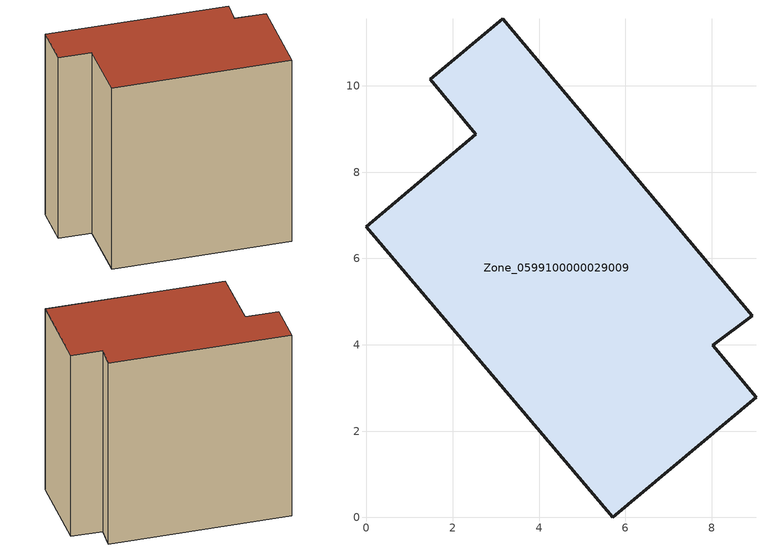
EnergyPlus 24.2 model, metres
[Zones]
Zone_0599100000029009
 floor ground (C_G): 8.02,3.99 9.02,2.79 5.7,0 0,6.73 2.53,8.88 1.47,10.15 3.15,11.56 8.93,4.67 z0
 wall outside (C_F): 9.02,2.79 8.02,3.99 8.93,4.67 3.15,11.56 1.47,10.15 2.53,8.88 0,6.73 5.7,0 9.02,2.79 z0:10.01
 roof outside (C_R): 8.02,3.99 8.93,4.67 3.15,11.56 1.47,10.15 2.53,8.88 0,6.73 5.7,0 9.02,2.79 z10.01
[BUILDING]
Pand.0599100000029009: North Axis=0; Terrain=City; Loads Convergence Tolerance Value=0.04; Temperature Convergence Tolerance Value=0.4; Solar Distribution=FullExterior; Maximum Number of Warmup Days=25; Minimum Number of Warmup Days=1
[Site:Location]
Rotterdam.The.Hague.AP_ZH_NLD Design_Conditions: Latitude=51.96; Longitude=4.45; Time Zone=1; Elevation=-4.5
[SITE:GROUNDTEMPERATURE:BUILDINGSURFACE]
18, 18, 18, 18, 18, 18, 18, 18, 18, 18, 18, 18
[MATERIAL] Thermal Absorptance=0.9; Solar Absorptance=0.7; Visible Absorptance=0.7
Name | Roughness | Thickness | Conductivity | Density | Specific Heat
G.TI.1946 | MediumSmooth | 0.15 | 1 | 540 | 1210
F.TI.1946 | Rough | 0.3 | 0.857143 | 1920 | 840
R.TI.1946 | MediumRough | 0.2 | 0.1 | 1500 | 1000
[CONSTRUCTION]
C_G: G.TI.1946
C_F: F.TI.1946
C_R: R.TI.1946
[ZONE]
Zone_0599100000029009: Type=1; Multiplier=1; Ceiling Height=Autocalculate; Volume=Autocalculate; Floor Area=autocalculate; Part of Total Floor Area=Yes
[ZONEINFILTRATION:DESIGNFLOWRATE]
Infil_Zone_0599100000029009: Zone or ZoneList or Space or SpaceList=Zone_0599100000029009; Schedule=AlwaysOn; Design Flow Rate Calculation Method=Flow/Area; Flow Rate per Floor Area=0.003; Constant Term Coefficient=1; Temperature Term Coefficient=0; Velocity Term Coefficient=0; Velocity Squared Term Coefficient=0
[HVACTEMPLATE:ZONE:IDEALLOADSAIRSYSTEM]
Zone_0599100000029009: Maximum Heating Supply Air Temperature=50; Minimum Cooling Supply Air Temperature=13; Maximum Heating Supply Air Humidity Ratio=0.0156; Minimum Cooling Supply Air Humidity Ratio=0.0077; Heating Limit=NoLimit; Cooling Limit=NoLimit; Dehumidification Control Type=ConstantSensibleHeatRatio; Cooling Sensible Heat Ratio=0.7; Dehumidification Setpoint=60; Humidification Control Type=None; Humidification Setpoint=30; Outdoor Air Method=None; Outdoor Air Flow Rate per Person=0.00944; Outdoor Air Flow Rate per Zone Floor Area=0; Outdoor Air Flow Rate per Zone=0; Demand Controlled Ventilation Type=None; Outdoor Air Economizer Type=NoEconomizer; Heat Recovery Type=None; Sensible Heat Recovery Effectiveness=0.7; Latent Heat Recovery Effectiveness=0.65
[ZONECONTROL:THERMOSTAT]
ThermostatControl_Zone_0599100000029009: Zone or ZoneList=Zone_0599100000029009; Control Type Schedule=DualSetpointControlType; Control 1=Thermostat_Zone_0599100000029009; Temperature Difference Between Cutout And Setpoint=0
[THERMOSTATSETPOINT:DUALSETPOINT]
Thermostat_Zone_0599100000029009: Heating Setpoint Temperature Schedule=HeatingSetpoint_Zone_0599100000029009; Cooling Setpoint Temperature Schedule=CoolingSetpoint_Zone_0599100000029009
[SCHEDULE:COMPACT]
HeatingSetpoint_Zone_0599100000029009: Through: 12/31, For: AllDays, Until: 24:00, 21
CoolingSetpoint_Zone_0599100000029009: Through: 12/31, For: AllDays, Until: 24:00, 24
DualSetpointControlType: Through: 12/31, For: AllDays, Until: 24:00, 4
AlwaysOn: Through: 12/31, For: AllDays, Until: 24:00, 1
